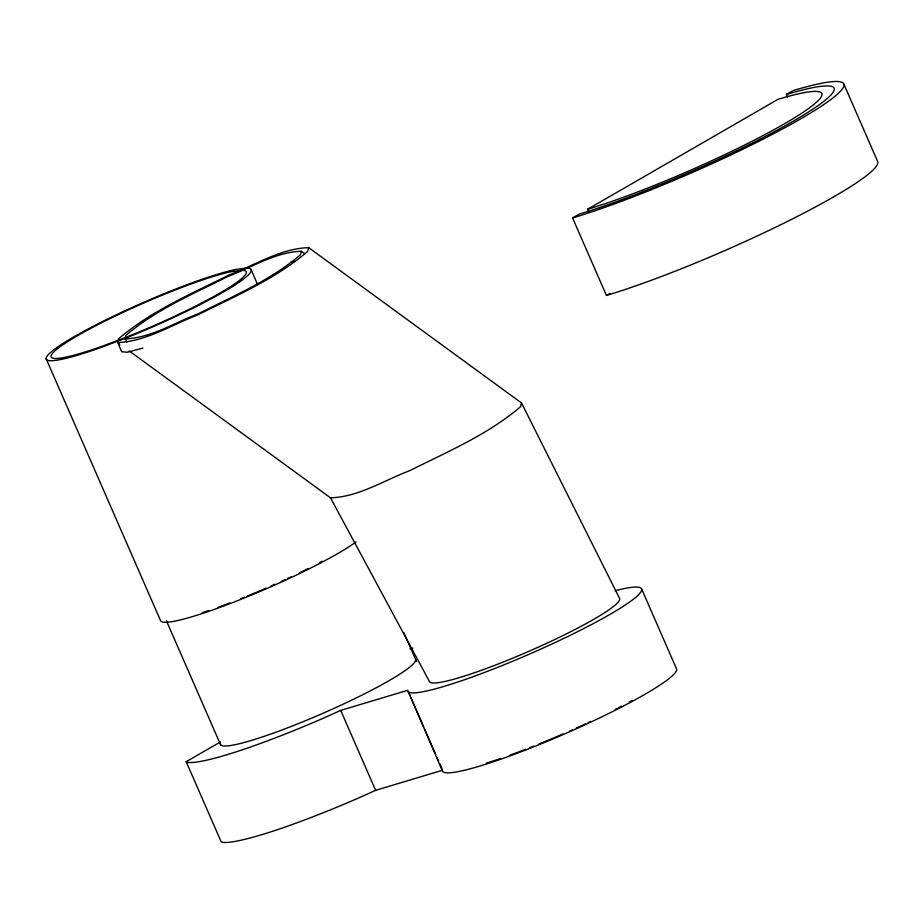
<?xml version="1.0" encoding="UTF-8"?>
<svg xmlns="http://www.w3.org/2000/svg" width="924" height="924" viewBox="0 0 924 924"><rect width="100%" height="100%" fill="white"/><g stroke="black" fill="none" stroke-linecap="round" stroke-linejoin="round"><path stroke-width="1.39" d="M142.931 348.117L127.281 352.24L121.702 351.744L117.66 342.504L118.584 338.773C151.051 310.938 191.268 293.959 229.175 274.902C254.897 265.2 280.7 248.406 308.662 247.632L521.506 402.956L619.727 598.66A103.788 12.104 -23.6 0 1 527.569 651.882A103.788 12.104 -23.6 0 1 429.36 681.323L330.503 497.828L129.291 350.993M301.316 251.27L300.462 254.712C270.489 280.399 233.368 296.073 198.371 313.675C174.497 322.695 150.958 338.057 125.006 338.854L125.86 335.412C155.833 309.725 192.954 294.051 227.939 276.461C251.813 267.429 275.352 252.067 301.316 251.27L304.804 253.823M308.662 247.632L307.738 251.351C275.271 279.187 235.054 296.165 197.147 315.223C171.414 324.925 145.622 341.718 117.66 342.504M521.506 402.956L520.582 406.687C488.115 434.511 447.897 451.489 409.99 470.547C384.269 480.261 358.466 497.043 330.503 497.828M641.695 589.119L676.611 669.045A127.743 14.9 -23.6 0 1 563.19 734.545A127.743 14.9 -23.6 0 1 442.319 770.778L407.703 690.297L340.713 710.406L322.268 718.676A146.362 17.082 -23.6 0 1 187.191 762.346L186.186 761.711L220.362 741.972M442.319 770.778L442.619 770.223L375.641 790.332L357.184 798.602A146.362 17.082 -23.6 0 1 222.107 842.272L221.102 841.637L186.186 761.711M572.58 217.948L579.256 214.091A164.992 19.254 -23.6 0 0 793.254 121.171A164.992 19.254 -23.6 0 0 786.463 94.433L793.15 90.575A175.641 20.49 -23.6 0 1 800.38 119.034A175.641 20.49 -23.6 0 1 572.58 217.948L606.433 295.449A175.641 20.49 -23.6 0 0 783.09 223.585A175.641 20.49 -23.6 0 0 877.8 161.815L843.935 84.315M587.618 209.263L778.112 99.261A151.686 17.695 -23.6 0 1 784.349 123.839A151.686 17.695 -23.6 0 1 587.618 209.263L588.75 211.862M606.433 295.449L610.175 293.289M290.737 262.3L294.791 261.342M786.463 94.433L787.595 97.032M251.213 269.877L257.553 284.407M403.823 632.478L416.516 661.526M408.281 691.602L409.99 695.541M411.145 698.163L423.735 726.98M424.878 729.602L435.758 754.504M436.902 757.126L438.623 761.053M439.766 763.674L442.053 768.918M340.713 710.406L375.641 790.332M125.133 338.346L126.865 342.307M118.018 341.025L119.75 344.987M166.459 620.87L220.686 744.987M46.2 358.893L160.487 620.478A111.769 13.04 -23.6 0 0 242.504 598.706A111.769 13.04 -23.6 0 0 356.04 541.949M322.361 561.203A106.445 12.416 -23.6 0 1 319.773 562.566M308.339 568.468A106.445 12.416 -23.6 0 1 299.272 572.938M291.245 576.784A106.445 12.416 -23.6 0 1 287.583 578.493M285.1 579.648A106.445 12.416 -23.6 0 1 281.335 581.381M274.982 584.245A106.445 12.416 -23.6 0 1 271.159 585.943M266.089 588.161A106.445 12.416 -23.6 0 1 246.951 596.211M244.444 597.227A106.445 12.416 -23.6 0 1 240.714 598.717M229.833 602.956A106.445 12.416 -23.6 0 1 218.099 607.287M208.662 610.568A106.445 12.416 -23.6 0 1 202.171 612.704M631.901 700.681A122.418 14.287 -23.6 0 1 629.36 702.055M621.413 706.271A122.418 14.287 -23.6 0 1 618.687 707.68M617.498 708.292A122.418 14.287 -23.6 0 1 615.095 709.516M590.69 721.436A122.418 14.287 -23.6 0 1 588.138 722.637M585.55 723.839A122.418 14.287 -23.6 0 1 576.322 728.054M572.337 729.845A122.418 14.287 -23.6 0 1 569.669 731.034M563.028 733.945A122.418 14.287 -23.6 0 1 539.05 743.993M533.853 746.084A122.418 14.287 -23.6 0 1 529.81 747.678M525.779 749.237A122.418 14.287 -23.6 0 1 510.129 755.104M500.785 758.408A122.418 14.287 -23.6 0 1 486.22 763.201M615.222 590.725A127.743 14.9 -23.6 0 1 565.719 637.491A127.743 14.9 -23.6 0 1 407.403 690.852M409.909 648.833A146.362 17.082 -23.6 0 1 412.82 647.967M415.627 659.517A106.445 12.416 -23.6 0 1 321.102 714.102A106.445 12.416 -23.6 0 1 220.386 744.294M126.426 337.133L102.576 346.142A106.445 12.416 -23.6 0 1 77.489 335.735A106.445 12.416 -23.6 0 1 231.705 271.575L242.203 270.282A106.445 12.416 -23.6 0 1 126.426 337.133M125.318 338.276L100.266 347.736A111.769 13.04 -23.6 0 1 73.92 336.798A111.769 13.04 -23.6 0 1 235.851 269.438L246.87 268.075A111.769 13.04 -23.6 0 1 125.318 338.276"/></g></svg>
